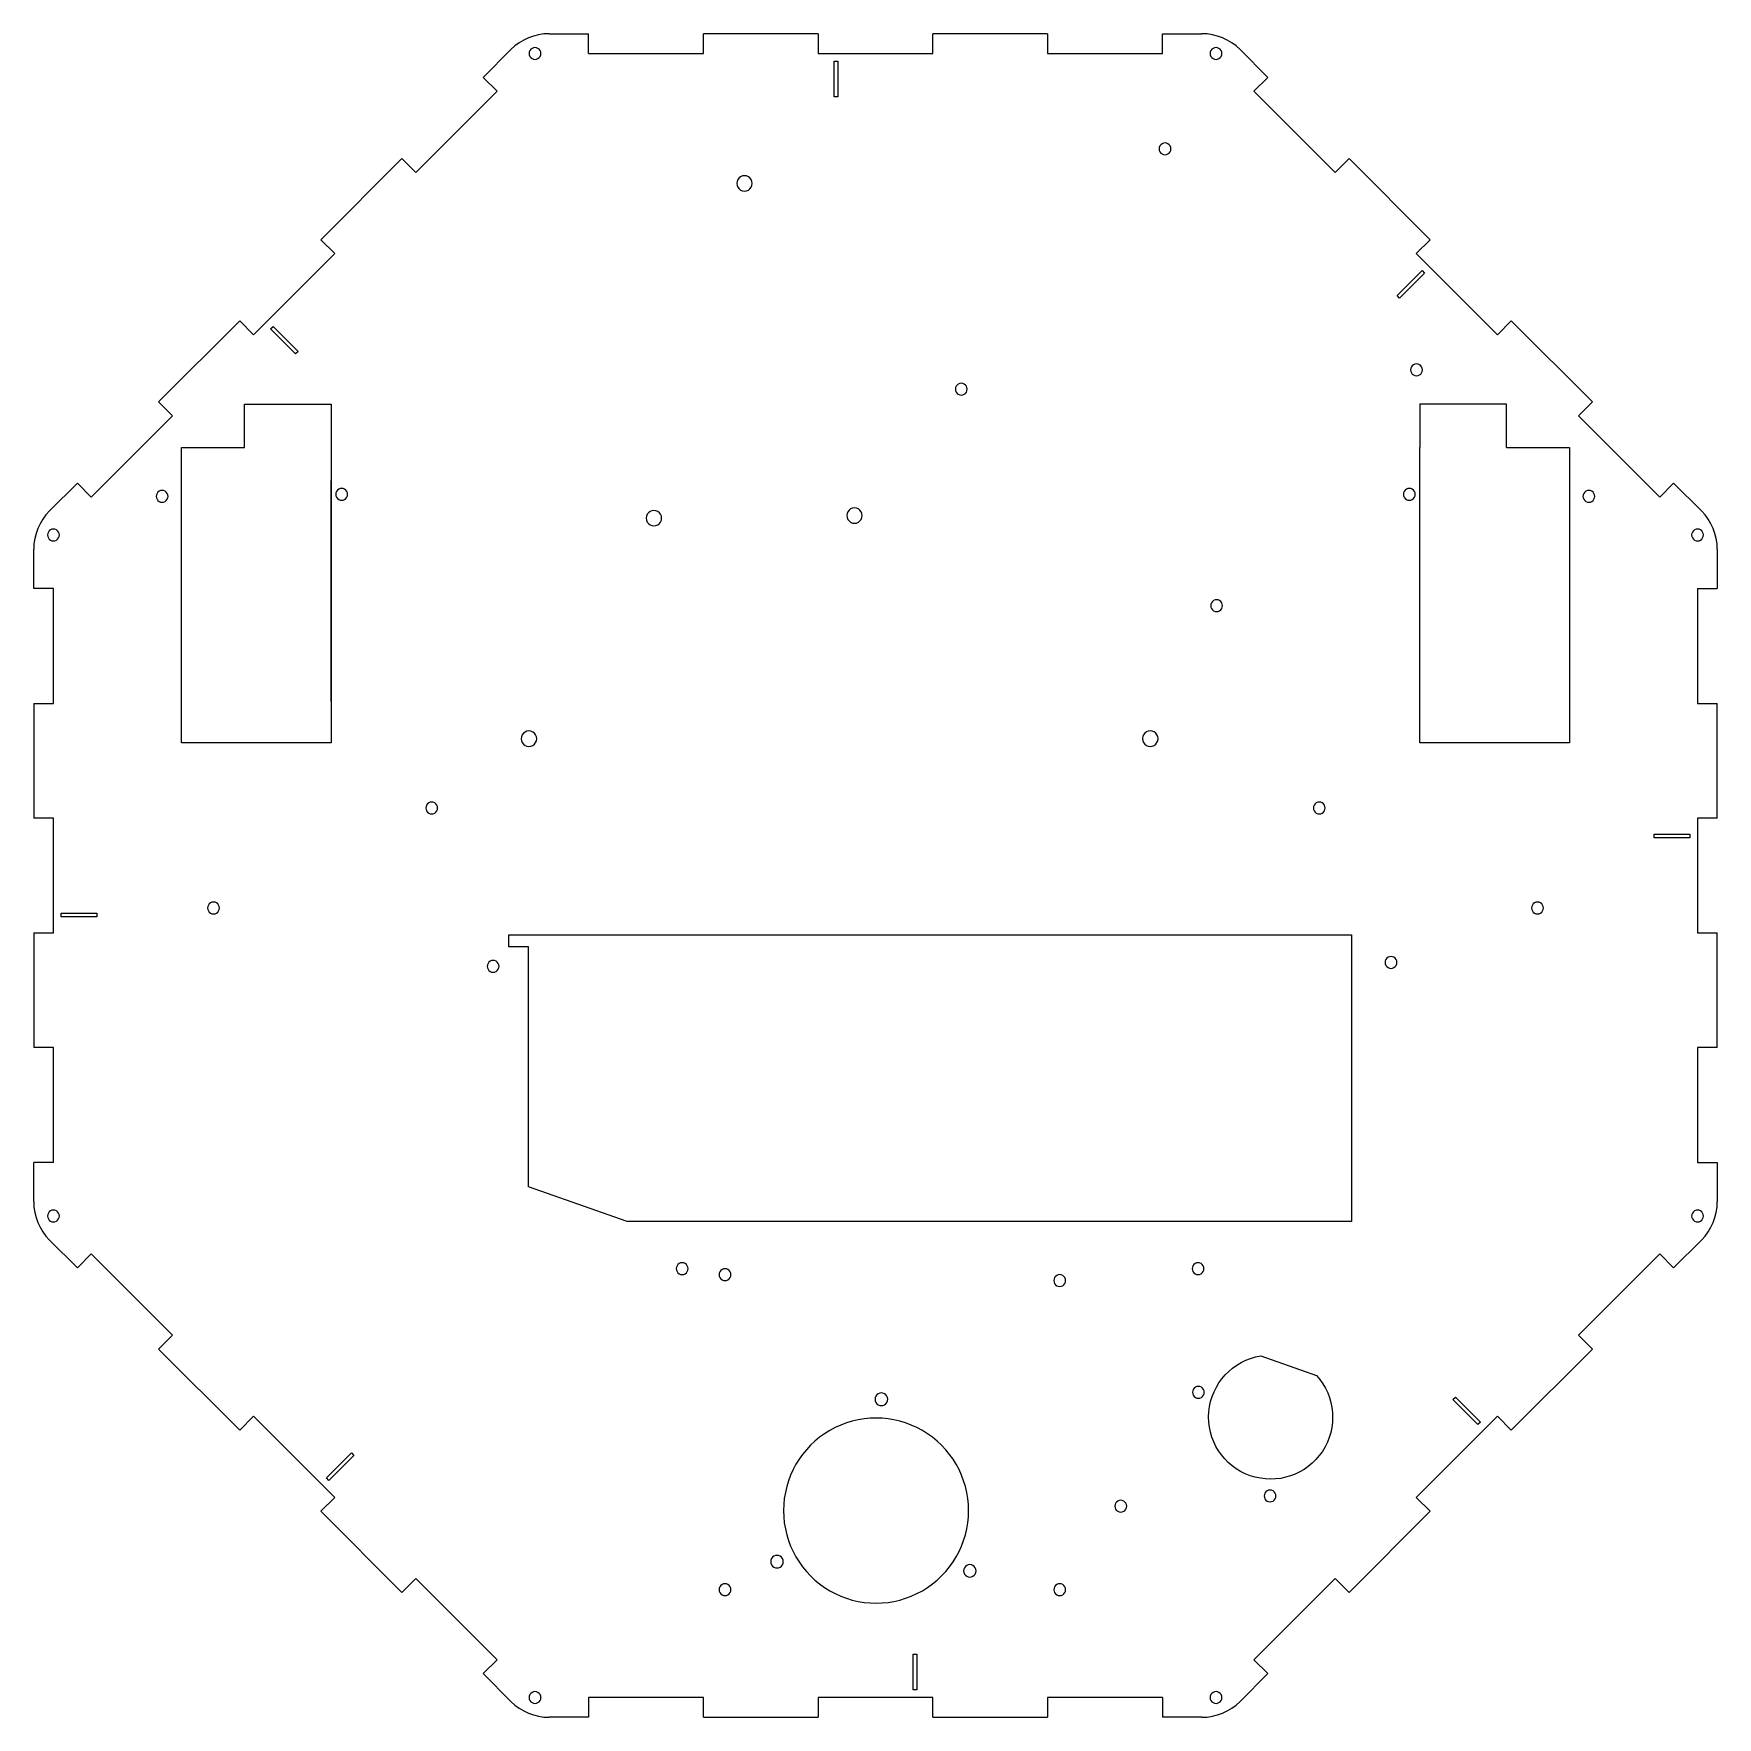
# Model space of a CAD drawing. Extents: x 0 to 1212, y 0 to 1212.
import ezdxf

# ---------------------------------------------------------------- set-up
doc = ezdxf.new("R2010")
doc.units = 0
doc.layers.get('0').update_dxf_attribs({"linetype": 'CONTINUOUS'})

msp = doc.modelspace()

# ---------------------------------------------------------------- linework, layer by layer
at = {"color": 7}
for points in [[(371.112626, 1211.884724), (399.459083, 1211.884724)], [(399.459083, 1197.711496), (482.052394, 1197.711496), (482.052394, 1211.884724)], [(399.459083, 1197.711496), (399.459083, 1211.884724)], [(564.645706, 1211.884724), (482.052394, 1211.884724)], [(564.645706, 1211.884724), (564.645706, 1197.711496), (647.239018, 1197.711496), (647.239018, 1211.884724)], [(729.83233, 1211.884724), (647.239018, 1211.884724)], [(729.83233, 1211.884724), (729.83233, 1197.711496)], [(812.425642, 1211.884724), (840.772098, 1211.884724)], [(812.425642, 1197.711496), (812.425642, 1211.884724)], [(323.482136, 1180.414043), (343.526107, 1200.458015)], [(868.358617, 1200.458015), (888.402589, 1180.414043)], [(576.267754, 1166.530394), (576.267754, 1192.042205), (578.818935, 1192.042205)], [(578.818935, 1192.042205), (578.818935, 1166.530394)], [(729.83233, 1197.711496), (812.425642, 1197.711496)], [(333.504121, 1170.392057), (323.482136, 1180.414043)], [(878.380603, 1170.392057), (888.402589, 1180.414043)], [(275.101831, 1111.989766), (333.504121, 1170.392057)], [(578.818935, 1166.530394), (576.267754, 1166.530394)], [(878.380603, 1170.392057), (936.782894, 1111.989766), (946.804879, 1122.011752)], [(265.079846, 1122.011752), (206.677554, 1063.609461)], [(265.079846, 1122.011752), (275.101831, 1111.989766)], [(1005.20717, 1063.609461), (946.804879, 1122.011752)], [(148.275263, 1005.20717), (158.297249, 995.185184), (216.69954, 1053.587475), (206.677554, 1063.609461)], [(1005.20717, 1063.609461), (995.185184, 1053.587475), (1053.587475, 995.185184), (1063.609461, 1005.20717)], [(981.354844, 1023.321078), (999.394418, 1041.360653), (1001.198376, 1039.556695)], [(1001.198376, 1039.556695), (983.158801, 1021.51712)], [(983.158801, 1021.51712), (981.354844, 1023.321078)], [(148.275263, 1005.20717), (89.872973, 946.80488)], [(188.563647, 981.354844), (170.524072, 999.394418), (172.328029, 1001.198376)], [(172.328029, 1001.198376), (190.367604, 983.158802)], [(1122.011752, 946.80488), (1063.609461, 1005.20717)], [(190.367604, 983.158802), (188.563647, 981.354844)], [(41.492668, 878.380603), (99.894959, 936.782894), (89.872973, 946.80488)], [(1122.011752, 946.80488), (1111.989766, 936.782894)], [(1060.09819, 914.05155), (1060.09819, 945.232652), (997.735985, 945.232652), (997.735985, 914.05155)], [(1111.989766, 936.782894), (1170.392057, 878.380603)], [(1105.45252, 701.453125), (997.735985, 701.453125), (997.735985, 914.05155)], [(1060.09819, 914.05155), (1105.45252, 914.05155)], [(1105.45252, 914.05155), (1105.45252, 701.453125)], [(11.42671, 868.358617), (31.470682, 888.402589)], [(41.492668, 878.380603), (31.470682, 888.402589)], [(214.148739, 731.514389), (214.148739, 890.171578)], [(1170.392057, 878.380603), (1180.414043, 888.402589)], [(1180.414043, 888.402589), (1200.458014, 868.358617)], [(0, 812.425642), (0, 840.772098)], [(1211.884724, 840.772098), (1211.884724, 812.425642)], [(14.173229, 812.425642), (0, 812.425642)], [(14.173229, 729.83233), (14.173229, 812.425642)], [(1197.711496, 812.425642), (1197.711496, 729.83233), (1211.884724, 729.83233)], [(1197.711496, 812.425642), (1211.884724, 812.425642)], [(0, 729.83233), (0, 647.239018)], [(0, 729.83233), (14.173229, 729.83233)], [(1211.884724, 647.239018), (1211.884724, 729.83233)], [(0, 564.645707), (14.173229, 564.645707), (14.173229, 647.239018), (0, 647.239018)], [(1211.884724, 647.239018), (1197.711496, 647.239018), (1197.711496, 564.645707), (1211.884724, 564.645707)], [(1166.530393, 633.06579), (1166.530393, 635.616971)], [(1166.530393, 635.616971), (1192.042205, 635.616971), (1192.042205, 633.06579)], [(1192.042205, 633.06579), (1166.530393, 633.06579)], [(19.84252, 578.818935), (45.354331, 578.818935)], [(45.354331, 576.267754), (19.84252, 576.267754), (19.84252, 578.818935)], [(45.354331, 578.818935), (45.354331, 576.267754)], [(0, 564.645707), (0, 482.052395)], [(1211.884724, 482.052395), (1211.884724, 564.645707)], [(14.173229, 399.459083), (14.173229, 482.052395), (0, 482.052395)], [(1211.884724, 482.052395), (1197.711496, 482.052395), (1197.711496, 399.459083), (1211.884724, 399.459083)], [(0, 371.112626), (0, 399.459083)], [(14.173229, 399.459083), (0, 399.459083)], [(1211.884724, 399.459083), (1211.884724, 371.112626)], [(31.470682, 323.482136), (11.42671, 343.526108)], [(1200.458014, 343.526108), (1180.414043, 323.482136)], [(41.492668, 333.504122), (31.470682, 323.482136)], [(99.894959, 275.101831), (41.492668, 333.504122)], [(1170.392057, 333.504122), (1111.989766, 275.101831), (1122.011752, 265.079845)], [(1170.392057, 333.504122), (1180.414043, 323.482136)], [(89.872973, 265.079845), (99.894959, 275.101831)], [(89.872973, 265.079845), (148.275263, 206.677554)], [(883.237874, 260.151528), (923.37904, 246.129742)], [(1063.609461, 206.677554), (1122.011752, 265.079845)], [(1021.51712, 228.725924), (1023.321078, 230.529881)], [(1023.321078, 230.529881), (1041.360653, 212.490306), (1039.556695, 210.686348)], [(1039.556695, 210.686348), (1021.51712, 228.725924)], [(206.677554, 148.275263), (216.69954, 158.297249), (158.297249, 216.69954), (148.275263, 206.677554)], [(1063.609461, 206.677554), (1053.587475, 216.69954), (995.185184, 158.297249), (1005.20717, 148.275263)], [(210.686349, 172.32803), (228.725923, 190.367604)], [(230.52988, 188.563647), (212.490306, 170.524072), (210.686349, 172.32803)], [(228.725923, 190.367604), (230.52988, 188.563647)], [(206.677554, 148.275263), (265.079846, 89.872973)], [(946.804879, 89.872973), (1005.20717, 148.275263)], [(333.504121, 41.492668), (275.101831, 99.894959), (265.079846, 89.872973)], [(936.782894, 99.894959), (878.380603, 41.492668)], [(946.804879, 89.872973), (936.782894, 99.894959)], [(333.504121, 41.492668), (323.482136, 31.470682)], [(633.06579, 19.84252), (633.06579, 45.354331)], [(633.06579, 45.354331), (635.61697, 45.354331)], [(635.61697, 45.354331), (635.61697, 19.84252)], [(878.380603, 41.492668), (888.402589, 31.470682)], [(343.526107, 11.42671), (323.482136, 31.470682)], [(888.402589, 31.470682), (868.358617, 11.42671)], [(482.052394, 14.173229), (399.459083, 14.173229)], [(399.459083, 14.173229), (399.459083, 0)], [(482.052394, 0), (482.052394, 14.173229)], [(647.239018, 0), (647.239018, 14.173229), (564.645706, 14.173229), (564.645706, 0)], [(635.61697, 19.84252), (633.06579, 19.84252)], [(812.425642, 14.173229), (729.83233, 14.173229), (729.83233, 0)], [(812.425642, 14.173229), (812.425642, 0)], [(399.459083, 0), (371.112626, 0)], [(482.052394, 0), (564.645706, 0)], [(647.239018, 0), (729.83233, 0)], [(840.772098, 0), (812.425642, 0)]]:
    msp.add_lwpolyline(points, dxfattribs=at)
for points in [[(365.101682, 1197.648358)], [(855.286979, 1197.648358)], [(818.575052, 1128.963088)], [(517.222205, 1104.094488)], [(999.612754, 969.910061)], [(671.930607, 955.986819)], [(214.148739, 701.453125), (106.432204, 701.453125), (106.432204, 914.05155), (151.786535, 914.05155), (151.786535, 945.232652), (214.148739, 945.232652), (214.148739, 914.05155), (214.148739, 701.453125)], [(96.724381, 878.858028)], [(225.942064, 880.29378)], [(994.446597, 880.29378)], [(1123.66428, 878.858028)], [(452.025355, 863.149607)], [(596.407725, 865.039217)], [(18.488335, 851.03501)], [(1201.900326, 851.03501)], [(855.717893, 800.177096)], [(362.054085, 704.38868)], [(809.293169, 704.447603)], [(290.771285, 654.528044)], [(929.617376, 654.528044)], [(133.684864, 582.530709)], [(1086.703798, 582.530709)], [(342.053701, 554.707769), (342.053701, 563.211705), (948.667874, 563.211705), (948.667874, 356.962079), (427.093071, 356.962079), (356.226929, 381.794383), (356.226929, 554.707769), (342.053701, 554.707769)], [(334.967087, 540.53454)], [(981.266299, 543.369186)], [(18.488335, 360.849714)], [(1201.900326, 360.849714)], [(471.030079, 322.94633)], [(501.85106, 318.632369)], [(842.368661, 322.94633)], [(742.795942, 314.3804)], [(883.237874, 260.151528)], [(842.611675, 233.952328)], [(614.706497, 228.932322)], [(894.200151, 159.342071)], [(672.963228, 148.802949)], [(786.736168, 151.970211)], [(539.57941, 112.04822)], [(678.367556, 105.428306)], [(501.85106, 91.860716)], [(742.795942, 91.860716)], [(365.101682, 14.236367)], [(855.286979, 14.236367)]]:
    msp.add_lwpolyline(points, close=True, dxfattribs=at)
for points in [[(371.112626, 1211.884724), (360.765675, 1211.884724), (350.842507, 1207.774414), (343.526107, 1200.458015)], [(868.358617, 1200.458015), (861.042217, 1207.774414), (851.11905, 1211.884724), (840.772098, 1211.884724)], [(358.72373, 1201.33067), (357.408166, 1200.571129), (356.597746, 1199.16744), (356.597746, 1197.648358)], [(362.975698, 1201.33067), (361.660135, 1202.090211), (360.039293, 1202.090211), (358.72373, 1201.33067)], [(365.101682, 1197.648358), (365.101682, 1199.16744), (364.291262, 1200.571129), (362.975698, 1201.33067)], [(848.909026, 1201.33067), (847.593463, 1200.571129), (846.783042, 1199.16744), (846.783043, 1197.648358)], [(853.160995, 1201.33067), (851.845431, 1202.090211), (850.22459, 1202.090211), (848.909026, 1201.33067)], [(855.286979, 1197.648358), (855.286979, 1199.16744), (854.476558, 1200.571129), (853.160995, 1201.33067)], [(356.597746, 1197.648358), (356.597746, 1196.129276), (357.408166, 1194.725586), (358.72373, 1193.966045)], [(358.72373, 1193.966045), (360.039293, 1193.206504), (361.660135, 1193.206504), (362.975698, 1193.966045)], [(362.975698, 1193.966045), (364.291262, 1194.725586), (365.101682, 1196.129276), (365.101682, 1197.648358)], [(846.783043, 1197.648358), (846.783043, 1196.129276), (847.593463, 1194.725586), (848.909027, 1193.966045)], [(848.909027, 1193.966045), (850.22459, 1193.206504), (851.845431, 1193.206504), (853.160995, 1193.966045)], [(853.160995, 1193.966045), (854.476558, 1194.725586), (855.286979, 1196.129276), (855.286979, 1197.648358)], [(812.197099, 1132.6454), (810.881536, 1131.885859), (810.071115, 1130.48217), (810.071115, 1128.963088)], [(810.071115, 1128.963088), (810.071115, 1127.444006), (810.881536, 1126.040316), (812.197099, 1125.280775)], [(816.449067, 1132.6454), (815.133504, 1133.404941), (813.512663, 1133.404941), (812.197099, 1132.6454)], [(818.575052, 1128.963088), (818.575052, 1130.48217), (817.764631, 1131.885859), (816.449067, 1132.6454)], [(816.449067, 1125.280775), (817.764631, 1126.040316), (818.575052, 1127.444006), (818.575052, 1128.963088)], [(812.197099, 1125.280775), (813.512663, 1124.521234), (815.133504, 1124.521234), (816.449067, 1125.280775)], [(508.868623, 1108.918793), (507.145373, 1107.923594), (506.084152, 1106.084466), (506.084882, 1104.094488)], [(506.084882, 1104.094488), (506.084152, 1102.10451), (507.145373, 1100.265382), (508.868623, 1099.270183)], [(514.438464, 1108.918793), (512.715214, 1109.913993), (510.591872, 1109.913993), (508.868623, 1108.918793)], [(517.222204, 1104.094488), (517.222935, 1106.084466), (516.161714, 1107.923594), (514.438464, 1108.918793)], [(514.438464, 1099.270183), (516.161714, 1100.265382), (517.222935, 1102.10451), (517.222205, 1104.094488)], [(508.868623, 1099.270183), (510.591872, 1098.274983), (512.715214, 1098.274983), (514.438464, 1099.270183)], [(993.234802, 973.592373), (991.919238, 972.832832), (991.108818, 971.429142), (991.108818, 969.910061)], [(991.108818, 969.910061), (991.108818, 968.390979), (991.919238, 966.987289), (993.234802, 966.227748)], [(997.48677, 973.592373), (996.171206, 974.351914), (994.550365, 974.351914), (993.234802, 973.592373)], [(999.612754, 969.910061), (999.612754, 971.429142), (998.802334, 972.832832), (997.48677, 973.592373)], [(997.48677, 966.227748), (998.802334, 966.987289), (999.612754, 968.390979), (999.612754, 969.910061)], [(665.552654, 959.669132), (664.237091, 958.909591), (663.42667, 957.505901), (663.42667, 955.986819)], [(669.804623, 959.669132), (668.489059, 960.428673), (666.868218, 960.428673), (665.552654, 959.669132)], [(671.930607, 955.986819), (671.930607, 957.505901), (671.120186, 958.909591), (669.804623, 959.669132)], [(993.234802, 966.227748), (994.550365, 965.468207), (996.171207, 965.468207), (997.48677, 966.227748)], [(663.42667, 955.986819), (663.42667, 954.467737), (664.237091, 953.064047), (665.552654, 952.304507)], [(665.552654, 952.304507), (666.868218, 951.544966), (668.489059, 951.544966), (669.804623, 952.304507)], [(669.804623, 952.304507), (671.120186, 953.064047), (671.930607, 954.467737), (671.930607, 955.986819)], [(223.81608, 883.976093), (222.500516, 884.735634), (220.879675, 884.735634), (219.564111, 883.976093)], [(992.320613, 883.976093), (991.005049, 884.735634), (989.384208, 884.735634), (988.068644, 883.976093)], [(90.346429, 882.540341), (89.030865, 881.7808), (88.220445, 880.37711), (88.220445, 878.858028)], [(88.220445, 878.858028), (88.220445, 877.338946), (89.030865, 875.935256), (90.346429, 875.175716)], [(94.598397, 882.540341), (93.282833, 883.299882), (91.661992, 883.299882), (90.346429, 882.540341)], [(90.346429, 875.175716), (91.661992, 874.416175), (93.282834, 874.416175), (94.598397, 875.175716)], [(96.724381, 878.858028), (96.724381, 880.37711), (95.913961, 881.7808), (94.598397, 882.540341)], [(94.598397, 875.175716), (95.913961, 875.935256), (96.724381, 877.338946), (96.724381, 878.858028)], [(219.564111, 883.976093), (218.248548, 883.216552), (217.438127, 881.812862), (217.438127, 880.29378)], [(217.438127, 880.29378), (217.438127, 878.774698), (218.248548, 877.371008), (219.564111, 876.611467)], [(219.564111, 876.611467), (220.879675, 875.851926), (222.500516, 875.851926), (223.81608, 876.611467)], [(225.942064, 880.29378), (225.942064, 881.812862), (225.131643, 883.216552), (223.81608, 883.976093)], [(223.81608, 876.611467), (225.131643, 877.371008), (225.942064, 878.774698), (225.942064, 880.29378)], [(988.068644, 883.976093), (986.753081, 883.216552), (985.94266, 881.812862), (985.942661, 880.29378)], [(985.942661, 880.29378), (985.94266, 878.774698), (986.753081, 877.371008), (988.068644, 876.611467)], [(988.068644, 876.611467), (989.384208, 875.851926), (991.005049, 875.851926), (992.320613, 876.611467)], [(994.446597, 880.29378), (994.446597, 881.812862), (993.636177, 883.216552), (992.320613, 883.976093)], [(992.320613, 876.611467), (993.636177, 877.371008), (994.446597, 878.774698), (994.446597, 880.29378)], [(1117.286327, 882.540341), (1115.970764, 881.7808), (1115.160343, 880.37711), (1115.160343, 878.858028)], [(1115.160343, 878.858028), (1115.160343, 877.338946), (1115.970764, 875.935256), (1117.286328, 875.175716)], [(1121.538296, 882.540341), (1120.222732, 883.299883), (1118.601891, 883.299883), (1117.286327, 882.540341)], [(1117.286328, 875.175716), (1118.601891, 874.416175), (1120.222732, 874.416175), (1121.538296, 875.175716)], [(1123.66428, 878.858028), (1123.66428, 880.37711), (1122.85386, 881.7808), (1121.538296, 882.540341)], [(1121.538296, 875.175716), (1122.853859, 875.935256), (1123.66428, 877.338946), (1123.66428, 878.858028)], [(11.42671, 868.358617), (4.11031, 861.042217), (0, 851.11905), (0, 840.772098)], [(443.672362, 867.972209), (441.949412, 866.977464), (440.888032, 865.139098), (440.888032, 863.149607)], [(440.888032, 863.149607), (440.888032, 861.160115), (441.949412, 859.321749), (443.672362, 858.327004)], [(449.241024, 867.972209), (447.518074, 868.966955), (445.395312, 868.966955), (443.672362, 867.972209)], [(452.025355, 863.149607), (452.025355, 865.139098), (450.963974, 866.977464), (449.241024, 867.972209)], [(449.241024, 858.327004), (450.963974, 859.321749), (452.025355, 861.160115), (452.025355, 863.149607)], [(588.054733, 869.861819), (586.331783, 868.867074), (585.270402, 867.028708), (585.270402, 865.039217)], [(585.270402, 865.039217), (585.270402, 863.049725), (586.331782, 861.211359), (588.054732, 860.216613)], [(593.623394, 869.861819), (591.900444, 870.856565), (589.777683, 870.856565), (588.054733, 869.861819)], [(596.407725, 865.039217), (596.407725, 867.028708), (595.346344, 868.867074), (593.623394, 869.861819)], [(593.623395, 860.216613), (595.346345, 861.211359), (596.407725, 863.049725), (596.407725, 865.039217)], [(1211.884724, 840.772099), (1211.884724, 851.11905), (1207.774414, 861.042217), (1200.458014, 868.358617)], [(12.110383, 854.717323), (10.794819, 853.957782), (9.984399, 852.554092), (9.984399, 851.03501)], [(9.984399, 851.03501), (9.984399, 849.515928), (10.794819, 848.112239), (12.110383, 847.352698)], [(16.362351, 854.717323), (15.046787, 855.476864), (13.425946, 855.476864), (12.110383, 854.717323)], [(18.488335, 851.03501), (18.488335, 852.554092), (17.677915, 853.957782), (16.362351, 854.717323)], [(16.362351, 847.352698), (17.677915, 848.112239), (18.488335, 849.515928), (18.488335, 851.03501)], [(443.672362, 858.327004), (445.395312, 857.332258), (447.518074, 857.332258), (449.241024, 858.327004)], [(588.054732, 860.216613), (589.777682, 859.221868), (591.900445, 859.221868), (593.623395, 860.216613)], [(1195.522373, 854.717323), (1194.20681, 853.957782), (1193.396389, 852.554092), (1193.396389, 851.03501)], [(1193.396389, 851.03501), (1193.396389, 849.515928), (1194.20681, 848.112239), (1195.522373, 847.352698)], [(1199.774342, 854.717323), (1198.458778, 855.476864), (1196.837937, 855.476864), (1195.522373, 854.717323)], [(1201.900326, 851.03501), (1201.900326, 852.554092), (1201.089905, 853.957782), (1199.774342, 854.717323)], [(1199.774342, 847.352698), (1201.089905, 848.112239), (1201.900326, 849.515928), (1201.900326, 851.03501)], [(12.110383, 847.352698), (13.425946, 846.593157), (15.046788, 846.593157), (16.362351, 847.352698)], [(1195.522373, 847.352698), (1196.837937, 846.593157), (1198.458778, 846.593157), (1199.774342, 847.352698)], [(849.33994, 803.859409), (848.024377, 803.099868), (847.213956, 801.696178), (847.213956, 800.177096)], [(847.213956, 800.177096), (847.213956, 798.658014), (848.024377, 797.254325), (849.33994, 796.494784)], [(853.591908, 803.859409), (852.276345, 804.61895), (850.655504, 804.61895), (849.33994, 803.859409)], [(855.717893, 800.177096), (855.717893, 801.696178), (854.907472, 803.099868), (853.591908, 803.859409)], [(853.591908, 796.494784), (854.907472, 797.254325), (855.717893, 798.658014), (855.717893, 800.177096)], [(849.33994, 796.494784), (850.655504, 795.735243), (852.276345, 795.735243), (853.591908, 796.494784)], [(353.700503, 709.212986), (351.977254, 708.217786), (350.916032, 706.378658), (350.916763, 704.38868)], [(350.916763, 704.38868), (350.916032, 702.398703), (351.977254, 700.559575), (353.700503, 699.564375)], [(359.270345, 709.212986), (357.547095, 710.208185), (355.423753, 710.208185), (353.700503, 709.212986)], [(362.054085, 704.38868), (362.054815, 706.378658), (360.993594, 708.217786), (359.270345, 709.212986)], [(359.270345, 699.564375), (360.993594, 700.559575), (362.054815, 702.398703), (362.054085, 704.38868)], [(800.940177, 709.270205), (799.217227, 708.275459), (798.155846, 706.437094), (798.155846, 704.447603)], [(798.155846, 704.447603), (798.155846, 702.458111), (799.217227, 700.619746), (800.940177, 699.625)], [(806.508838, 709.270205), (804.785889, 710.26495), (802.663127, 710.26495), (800.940177, 709.270205)], [(809.293169, 704.447603), (809.293169, 706.437094), (808.231788, 708.275459), (806.508838, 709.270205)], [(806.508838, 699.625), (808.231788, 700.619746), (809.293169, 702.458111), (809.293169, 704.447603)], [(353.700503, 699.564375), (355.423753, 698.569175), (357.547095, 698.569175), (359.270345, 699.564375)], [(800.940177, 699.625), (802.663127, 698.630255), (804.785889, 698.630255), (806.508838, 699.625)], [(284.393332, 658.210357), (283.077769, 657.450816), (282.267348, 656.047126), (282.267349, 654.528044)], [(282.267349, 654.528044), (282.267349, 653.008962), (283.077769, 651.605273), (284.393333, 650.845732)], [(288.645301, 658.210357), (287.329737, 658.969898), (285.708896, 658.969898), (284.393332, 658.210357)], [(290.771285, 654.528044), (290.771285, 656.047126), (289.960864, 657.450816), (288.645301, 658.210357)], [(288.645301, 650.845732), (289.960864, 651.605273), (290.771285, 653.008962), (290.771285, 654.528044)], [(923.239424, 658.210357), (921.92386, 657.450816), (921.113439, 656.047126), (921.11344, 654.528044)], [(921.11344, 654.528044), (921.11344, 653.008962), (921.92386, 651.605273), (923.239424, 650.845732)], [(927.491392, 658.210357), (926.175828, 658.969898), (924.554987, 658.969898), (923.239424, 658.210357)], [(929.617376, 654.528044), (929.617376, 656.047126), (928.806955, 657.450816), (927.491392, 658.210357)], [(927.491392, 650.845732), (928.806955, 651.605273), (929.617376, 653.008962), (929.617376, 654.528044)], [(284.393333, 650.845732), (285.708896, 650.086191), (287.329737, 650.086191), (288.645301, 650.845732)], [(923.239424, 650.845732), (924.554987, 650.086191), (926.175828, 650.086191), (927.491392, 650.845732)], [(127.306911, 586.213022), (125.991348, 585.453481), (125.180927, 584.049791), (125.180927, 582.530709)], [(125.180927, 582.530709), (125.180927, 581.011627), (125.991348, 579.607937), (127.306911, 578.848396)], [(131.55888, 586.213022), (130.243316, 586.972563), (128.622475, 586.972563), (127.306911, 586.213022)], [(133.684864, 582.530709), (133.684864, 584.049791), (132.874443, 585.453481), (131.55888, 586.213022)], [(131.55888, 578.848396), (132.874443, 579.607937), (133.684864, 581.011627), (133.684864, 582.530709)], [(1080.325845, 586.213022), (1079.010281, 585.453481), (1078.199861, 584.049791), (1078.199861, 582.530709)], [(1078.199861, 582.530709), (1078.199861, 581.011627), (1079.010282, 579.607937), (1080.325845, 578.848397)], [(1084.577813, 586.213022), (1083.26225, 586.972563), (1081.641409, 586.972563), (1080.325845, 586.213022)], [(1086.703797, 582.530709), (1086.703797, 584.049791), (1085.893377, 585.453481), (1084.577813, 586.213022)], [(1084.577813, 578.848397), (1085.893377, 579.607937), (1086.703798, 581.011627), (1086.703798, 582.530709)], [(127.306911, 578.848396), (128.622475, 578.088855), (130.243316, 578.088855), (131.55888, 578.848396)], [(1080.325845, 578.848397), (1081.641409, 578.088856), (1083.26225, 578.088856), (1084.577813, 578.848397)], [(974.888347, 547.051499), (973.572783, 546.291958), (972.762363, 544.888268), (972.762363, 543.369186)], [(979.140315, 547.051499), (977.824751, 547.81104), (976.20391, 547.81104), (974.888347, 547.051499)], [(981.266299, 543.369186), (981.266299, 544.888268), (980.455879, 546.291958), (979.140315, 547.051499)], [(328.589134, 544.216853), (327.27357, 543.457312), (326.46315, 542.053622), (326.46315, 540.53454)], [(326.46315, 540.53454), (326.46315, 539.015458), (327.27357, 537.611768), (328.589134, 536.852227)], [(332.841103, 544.216853), (331.525539, 544.976394), (329.904698, 544.976394), (328.589134, 544.216853)], [(328.589134, 536.852227), (329.904698, 536.092686), (331.525539, 536.092686), (332.841103, 536.852227)], [(334.967087, 540.53454), (334.967087, 542.053622), (334.156666, 543.457312), (332.841103, 544.216853)], [(332.841103, 536.852227), (334.156666, 537.611768), (334.967087, 539.015458), (334.967087, 540.53454)], [(972.762363, 543.369186), (972.762363, 541.850104), (973.572783, 540.446414), (974.888347, 539.686874)], [(974.888347, 539.686874), (976.20391, 538.927333), (977.824752, 538.927333), (979.140315, 539.686874)], [(979.140315, 539.686874), (980.455879, 540.446414), (981.266299, 541.850104), (981.266299, 543.369186)], [(0, 371.112626), (0, 360.765675), (4.11031, 350.842507), (11.42671, 343.526108)], [(12.110383, 364.532027), (10.794819, 363.772486), (9.984399, 362.368796), (9.984399, 360.849714)], [(16.362351, 364.532027), (15.046787, 365.291568), (13.425946, 365.291568), (12.110383, 364.532027)], [(18.488335, 360.849714), (18.488335, 362.368796), (17.677915, 363.772486), (16.362351, 364.532027)], [(1195.522373, 364.532027), (1194.20681, 363.772486), (1193.396389, 362.368796), (1193.396389, 360.849714)], [(1199.774342, 364.532027), (1198.458778, 365.291568), (1196.837937, 365.291568), (1195.522373, 364.532027)], [(1201.900326, 360.849714), (1201.900326, 362.368796), (1201.089905, 363.772486), (1199.774342, 364.532027)], [(1200.458014, 343.526108), (1207.774414, 350.842507), (1211.884724, 360.765674), (1211.884724, 371.112626)], [(9.984399, 360.849714), (9.984399, 359.330632), (10.794819, 357.926942), (12.110383, 357.167402)], [(12.110383, 357.167402), (13.425946, 356.407861), (15.046788, 356.407861), (16.362351, 357.167402)], [(16.362351, 357.167402), (17.677915, 357.926942), (18.488335, 359.330632), (18.488335, 360.849714)], [(1193.396389, 360.849714), (1193.396389, 359.330632), (1194.20681, 357.926942), (1195.522373, 357.167402)], [(1195.522373, 357.167402), (1196.837937, 356.407861), (1198.458778, 356.407861), (1199.774342, 357.167402)], [(1199.774342, 357.167402), (1201.089905, 357.926942), (1201.900326, 359.330632), (1201.900326, 360.849714)], [(468.904094, 326.628643), (467.588531, 327.388184), (465.96769, 327.388184), (464.652126, 326.628643)], [(840.242677, 326.628643), (838.927114, 327.388185), (837.306272, 327.388185), (835.990709, 326.628643)], [(464.652126, 326.628643), (463.336562, 325.869102), (462.526142, 324.465412), (462.526142, 322.94633)], [(462.526142, 322.94633), (462.526142, 321.427248), (463.336563, 320.023559), (464.652126, 319.264018)], [(464.652126, 319.264018), (465.96769, 318.504477), (467.588531, 318.504477), (468.904094, 319.264018)], [(471.030078, 322.94633), (471.030078, 324.465412), (470.219658, 325.869102), (468.904094, 326.628643)], [(468.904094, 319.264018), (470.219658, 320.023559), (471.030079, 321.427248), (471.030079, 322.94633)], [(495.473108, 322.314682), (494.157544, 321.555141), (493.347123, 320.151451), (493.347124, 318.632369)], [(493.347124, 318.632369), (493.347124, 317.113287), (494.157544, 315.709598), (495.473108, 314.950057)], [(499.725076, 322.314682), (498.409512, 323.074223), (496.788671, 323.074223), (495.473108, 322.314682)], [(501.85106, 318.632369), (501.85106, 320.151451), (501.040639, 321.555141), (499.725076, 322.314682)], [(499.725076, 314.950057), (501.040639, 315.709598), (501.85106, 317.113287), (501.85106, 318.632369)], [(736.417989, 318.062713), (735.102426, 317.303172), (734.292005, 315.899482), (734.292005, 314.3804)], [(740.669958, 318.062713), (739.354394, 318.822254), (737.733553, 318.822254), (736.417989, 318.062713)], [(742.795942, 314.3804), (742.795942, 315.899482), (741.985521, 317.303172), (740.669958, 318.062713)], [(835.990709, 326.628643), (834.675145, 325.869102), (833.864724, 324.465412), (833.864725, 322.94633)], [(833.864725, 322.94633), (833.864724, 321.427248), (834.675145, 320.023558), (835.990709, 319.264017)], [(835.990709, 319.264017), (837.306272, 318.504476), (838.927114, 318.504476), (840.242677, 319.264017)], [(842.368661, 322.94633), (842.368662, 324.465412), (841.558241, 325.869102), (840.242677, 326.628643)], [(840.242677, 319.264017), (841.558241, 320.023558), (842.368662, 321.427248), (842.368661, 322.94633)], [(495.473108, 314.950057), (496.788671, 314.190516), (498.409512, 314.190516), (499.725076, 314.950057)], [(734.292005, 314.3804), (734.292005, 312.861318), (735.102426, 311.457629), (736.417989, 310.698088)], [(736.417989, 310.698088), (737.733553, 309.938547), (739.354394, 309.938547), (740.669958, 310.698088)], [(740.669958, 310.698088), (741.985521, 311.457629), (742.795942, 312.861318), (742.795942, 314.3804)], [(845.888719, 219.997361), (847.682576, 240.352005), (863.066162, 256.890935), (883.237874, 260.151528)], [(923.37904, 246.129742), (937.133228, 231.018429), (938.872957, 208.498121), (927.602856, 191.453642)], [(607.903347, 232.860122), (606.50008, 232.049945), (605.635631, 230.552676), (605.635631, 228.932322)], [(612.43878, 232.860122), (611.035513, 233.670299), (609.306615, 233.670299), (607.903347, 232.860122)], [(614.706497, 228.932322), (614.706497, 230.552676), (613.842048, 232.049945), (612.43878, 232.860122)], [(836.233722, 237.63464), (834.918158, 236.875099), (834.107738, 235.47141), (834.107738, 233.952328)], [(834.107738, 233.952328), (834.107738, 232.433246), (834.918159, 231.029556), (836.233722, 230.270015)], [(840.48569, 237.63464), (839.170127, 238.394181), (837.549286, 238.394181), (836.233722, 237.63464)], [(836.233722, 230.270015), (837.549286, 229.510474), (839.170127, 229.510474), (840.48569, 230.270015)], [(842.611674, 233.952328), (842.611674, 235.47141), (841.801254, 236.875099), (840.48569, 237.63464)], [(840.48569, 230.270015), (841.801254, 231.029556), (842.611675, 232.433246), (842.611675, 233.952328)], [(639.658182, 206.498406), (619.046648, 218.399453), (593.651462, 218.399453), (573.039928, 206.498406)], [(605.635631, 228.932322), (605.635631, 227.311968), (606.50008, 225.814699), (607.903348, 225.004522)], [(607.903348, 225.004522), (609.306615, 224.194345), (611.035513, 224.194345), (612.438781, 225.004522)], [(612.438781, 225.004522), (613.842048, 225.814699), (614.706497, 227.311968), (614.706497, 228.932322)], [(875.639137, 173.929702), (856.348636, 180.668103), (844.094862, 199.642717), (845.888719, 219.997361)], [(573.039928, 206.498406), (552.428394, 194.597359), (539.732356, 172.603584), (539.734882, 148.802949)], [(672.963228, 148.802949), (672.965753, 172.603584), (660.269716, 194.597359), (639.658182, 206.498406)], [(927.602856, 191.453642), (916.332754, 174.409163), (894.929637, 167.191301), (875.639137, 173.929702)], [(887.822198, 163.024384), (886.506635, 162.264843), (885.696214, 160.861153), (885.696214, 159.342071)], [(885.696214, 159.342071), (885.696214, 157.822989), (886.506635, 156.4193), (887.822198, 155.659759)], [(892.074166, 163.024384), (890.758603, 163.783925), (889.137762, 163.783925), (887.822198, 163.024384)], [(894.200151, 159.342071), (894.200151, 160.861153), (893.38973, 162.264843), (892.074166, 163.024384)], [(892.074167, 155.659759), (893.38973, 156.4193), (894.200151, 157.822989), (894.200151, 159.342071)], [(539.734882, 148.802949), (539.732356, 125.002314), (552.428394, 103.008539), (573.039928, 91.107492)], [(639.658182, 91.107492), (660.269716, 103.008539), (672.965753, 125.002314), (672.963228, 148.802949)], [(780.358215, 155.652524), (779.042652, 154.892983), (778.232231, 153.489293), (778.232231, 151.970211)], [(778.232231, 151.970211), (778.232231, 150.451129), (779.042652, 149.047439), (780.358215, 148.287899)], [(784.610184, 155.652524), (783.29462, 156.412065), (781.673779, 156.412065), (780.358215, 155.652524)], [(780.358215, 148.287899), (781.673779, 147.528358), (783.29462, 147.528358), (784.610184, 148.287899)], [(786.736168, 151.970211), (786.736168, 153.489293), (785.925747, 154.892983), (784.610184, 155.652524)], [(784.610184, 148.287899), (785.925747, 149.047439), (786.736168, 150.451129), (786.736168, 151.970211)], [(887.822198, 155.659759), (889.137762, 154.900218), (890.758603, 154.900218), (892.074167, 155.659759)], [(532.776261, 115.97602), (531.372993, 115.165843), (530.508544, 113.668574), (530.508545, 112.04822)], [(530.508545, 112.04822), (530.508544, 110.427865), (531.372993, 108.930596), (532.776261, 108.120419)], [(537.311694, 115.97602), (535.908426, 116.786197), (534.179529, 116.786197), (532.776261, 115.97602)], [(539.579411, 112.04822), (539.579411, 113.668574), (538.714962, 115.165843), (537.311694, 115.97602)], [(537.311694, 108.120419), (538.714962, 108.930596), (539.579411, 110.427865), (539.57941, 112.04822)], [(671.564407, 109.356106), (670.161139, 108.545929), (669.29669, 107.04866), (669.29669, 105.428306)], [(676.09984, 109.356106), (674.696572, 110.166283), (672.967675, 110.166283), (671.564407, 109.356106)], [(678.367556, 105.428306), (678.367556, 107.04866), (677.503108, 108.545929), (676.09984, 109.356106)], [(532.776261, 108.120419), (534.179529, 107.310241), (535.908426, 107.310241), (537.311694, 108.120419)], [(669.29669, 105.428306), (669.29669, 103.807951), (670.161139, 102.310682), (671.564407, 101.500505)], [(671.564407, 101.500505), (672.967674, 100.690327), (674.696572, 100.690327), (676.09984, 101.500505)], [(676.09984, 101.500505), (677.503108, 102.310682), (678.367557, 103.807951), (678.367556, 105.428306)], [(495.473108, 95.543028), (494.157544, 94.783487), (493.347123, 93.379797), (493.347124, 91.860716)], [(493.347124, 91.860716), (493.347124, 90.341634), (494.157544, 88.937944), (495.473108, 88.178403)], [(499.725076, 95.543028), (498.409512, 96.302569), (496.788671, 96.302569), (495.473108, 95.543028)], [(495.473108, 88.178403), (496.788671, 87.418862), (498.409512, 87.418862), (499.725076, 88.178403)], [(501.85106, 91.860716), (501.85106, 93.379797), (501.040639, 94.783487), (499.725076, 95.543028)], [(499.725076, 88.178403), (501.040639, 88.937944), (501.85106, 90.341634), (501.85106, 91.860716)], [(573.039928, 91.107492), (593.651462, 79.206446), (619.046648, 79.206446), (639.658182, 91.107492)], [(736.417989, 95.543028), (735.102426, 94.783487), (734.292005, 93.379797), (734.292005, 91.860716)], [(734.292005, 91.860716), (734.292005, 90.341634), (735.102426, 88.937944), (736.417989, 88.178403)], [(740.669958, 95.543028), (739.354394, 96.302569), (737.733553, 96.302569), (736.417989, 95.543028)], [(736.417989, 88.178403), (737.733553, 87.418862), (739.354394, 87.418862), (740.669958, 88.178403)], [(742.795942, 91.860716), (742.795942, 93.379797), (741.985521, 94.783487), (740.669958, 95.543028)], [(740.669958, 88.178403), (741.985521, 88.937944), (742.795942, 90.341634), (742.795942, 91.860716)], [(358.72373, 17.918679), (357.408166, 17.159138), (356.597746, 15.755448), (356.597746, 14.236367)], [(356.597746, 14.236367), (356.597746, 12.717285), (357.408166, 11.313595), (358.72373, 10.554054)], [(362.975698, 17.918679), (361.660135, 18.67822), (360.039293, 18.67822), (358.72373, 17.918679)], [(365.101682, 14.236367), (365.101682, 15.755448), (364.291262, 17.159138), (362.975698, 17.918679)], [(362.975698, 10.554054), (364.291262, 11.313595), (365.101682, 12.717285), (365.101682, 14.236367)], [(848.909026, 17.918679), (847.593463, 17.159138), (846.783042, 15.755448), (846.783043, 14.236367)], [(846.783043, 14.236367), (846.783043, 12.717285), (847.593463, 11.313595), (848.909027, 10.554054)], [(853.160995, 17.918679), (851.845431, 18.67822), (850.22459, 18.67822), (848.909026, 17.918679)], [(855.286979, 14.236367), (855.286979, 15.755448), (854.476558, 17.159138), (853.160995, 17.918679)], [(853.160995, 10.554054), (854.476558, 11.313595), (855.286979, 12.717285), (855.286979, 14.236367)], [(343.526107, 11.42671), (350.842507, 4.11031), (360.765675, 0), (371.112626, 0)], [(358.72373, 10.554054), (360.039293, 9.794513), (361.660135, 9.794513), (362.975698, 10.554054)], [(840.772098, 0), (851.11905, 0), (861.042217, 4.11031), (868.358617, 11.42671)], [(848.909027, 10.554054), (850.22459, 9.794513), (851.845431, 9.794513), (853.160995, 10.554054)]]:
    msp.add_open_spline(points, degree=3, dxfattribs=at)

doc.saveas('drawing.dxf')
